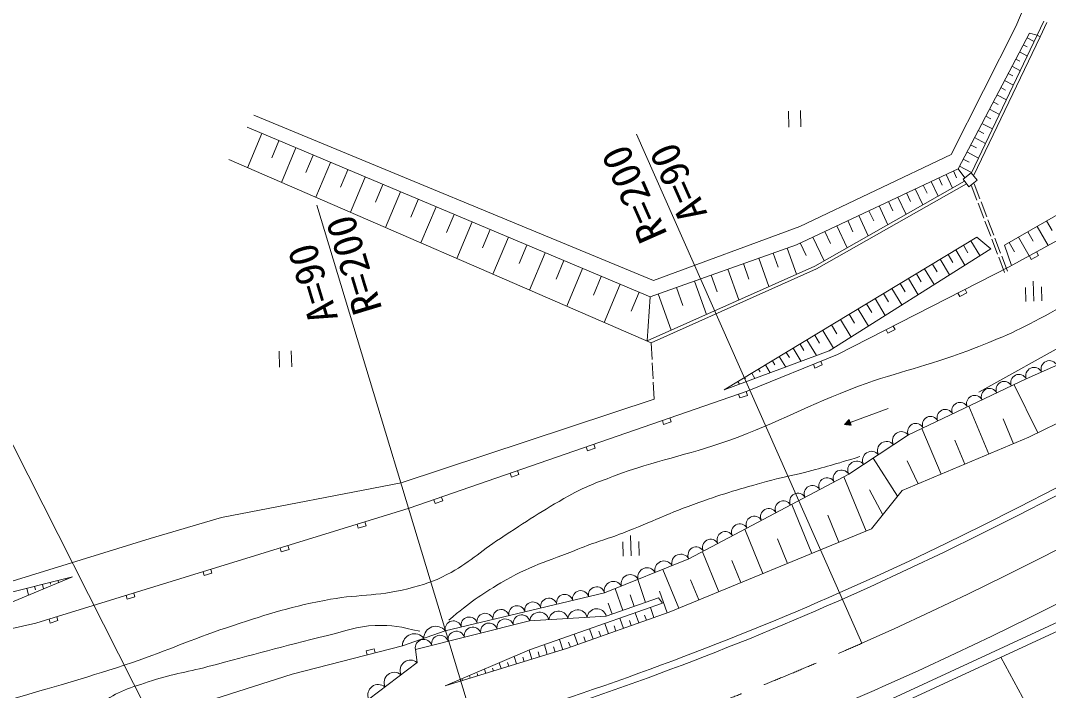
# Model space of a CAD drawing. Units: millimetres, scale not verified. Extents: x 40000 to 680000, y 20000 to 380000.
# Drawn here: x 447795 to 511568, y 277591 to 319119 of the extents above; entities that cross this region are included whole.
import ezdxf
from ezdxf.enums import TextEntityAlignment as Align

# ---------------------------------------------------------------- set-up
doc = ezdxf.new("R2010")
doc.units = ezdxf.units.MM
doc.header["$LTSCALE"] = 1000
doc.linetypes.add('CHAIN', pattern=[18.5, 12, -1.5, 3.5, -1.5])
for name, color, linetype, lineweight in [('M-BGD', 7, 'Continuous', 13), ('M-BMK', 2, 'CHAIN', 13), ('M-STR-HTXT', 7, 'Continuous', 13), ('M-STR-STRC', 7, 'Continuous', 13)]:
    doc.layers.add(name, color=color, linetype=linetype, lineweight=lineweight)
doc.styles.add('ＭＳ ゴシック', font='')
doc.styles.get('ＭＳ ゴシック').set_extended_font_data('MS Gothic')

msp = doc.modelspace()

# ---------------------------------------------------------------- linework, layer by layer
at = {"layer": 'M-BGD'}
for p, q in [((509542, 318747), (515912, 333767)), ((510878, 318206), (511288, 319077)), ((511058, 318120), (511469, 318994)), ((505527, 310820), (509542, 318747)), ((505958, 309932), (510387, 318340)), ((510878, 318206), (510387, 318340)), ((506786, 309674), (510878, 318206)), ((506923, 309498), (511058, 318120)), ((510005, 317614), (510248, 317486)), ((510238, 318057), (510691, 317818)), ((511058, 318120), (510878, 318206)), ((509772, 317172), (510259, 316915)), ((509539, 316730), (509799, 316593)), ((509072, 315845), (509349, 315699)), ((509305, 316287), (509826, 316013)), ((508839, 315403), (509393, 315111)), ((508373, 314518), (508961, 314209)), ((508606, 314960), (508900, 314806)), ((508140, 314075), (508451, 313912)), ((462267, 313250), (487057, 303001)), ((495432, 313509), (495466, 312510)), ((496215, 312536), (496181, 313535)), ((507674, 313191), (508001, 313018)), ((507907, 313633), (508528, 313306)), ((461845, 312501), (486853, 301989)), ((507441, 312748), (508095, 312404)), ((462767, 312113), (461878, 309999)), ((500000, 280518), (486019, 312084)), ((506975, 311864), (507662, 311502)), ((507208, 312306), (507552, 312125)), ((463824, 311669), (463380, 310612)), ((464881, 311225), (463982, 309087)), ((506742, 311421), (507102, 311231)), ((465949, 310776), (465500, 309707)), ((496149, 306346), (505527, 310820)), ((506509, 310979), (507230, 310599)), ((486915, 299147), (460718, 310502)), ((467018, 310326), (466110, 308165)), ((506043, 310094), (506797, 309697)), ((506276, 310536), (506653, 310338)), ((468099, 309872), (467645, 308792)), ((469179, 309418), (468261, 307233)), ((495944, 305225), (505958, 309932)), ((504759, 309368), (504975, 308909)), ((505219, 309584), (505618, 308735)), ((505671, 309797), (505871, 309373)), ((505958, 309932), (506389, 309371)), ((506272, 309280), (506782, 309679)), ((506782, 309679), (507144, 309215)), ((470272, 308959), (469813, 307866)), ((497081, 303898), (506366, 309159)), ((497171, 303719), (506490, 309000)), ((503304, 308685), (503772, 307690)), ((503802, 308919), (504036, 308421)), ((504299, 309152), (504731, 308233)), ((506633, 308817), (506272, 309280)), ((507144, 309215), (506633, 308817)), ((506771, 308925), (507128, 307992)), ((506958, 308996), (507315, 308063)), ((508839, 305189), (515180, 308856)), ((471364, 308499), (470436, 306290)), ((472469, 308035), (472005, 306930)), ((502227, 308178), (502733, 307101)), ((502766, 308432), (503019, 307893)), ((476984, 271973), (466170, 307678)), ((473574, 307571), (472635, 305337)), ((501061, 307630), (501609, 306464)), ((501644, 307904), (501918, 307321)), ((507200, 307805), (507557, 306871)), ((507387, 307876), (507744, 306942)), ((474691, 307101), (474221, 305984)), ((499798, 307037), (500391, 305774)), ((500429, 307333), (500726, 306702)), ((507815, 306756), (508173, 305822)), ((475807, 306632), (474858, 304373)), ((476937, 306157), (476462, 305028)), ((487057, 303001), (496149, 306346)), ((498431, 306394), (499073, 305027)), ((499114, 306715), (499436, 306032)), ((507629, 306684), (507986, 305750)), ((510863, 306359), (511548, 305175)), ((511455, 306702), (511798, 306110)), ((478066, 305682), (477106, 303399)), ((491447, 296222), (507128, 305690)), ((496951, 305698), (497646, 304218)), ((497691, 306046), (498038, 305306)), ((507128, 305690), (507995, 304974)), ((508057, 305563), (508415, 304629)), ((508244, 305635), (508601, 304701)), ((509705, 305689), (510375, 304531)), ((510284, 306024), (510619, 305445)), ((479208, 305202), (478728, 304061)), ((486853, 301989), (495944, 305225)), ((495364, 305019), (495943, 303391)), ((496169, 305331), (496536, 304549)), ((507995, 304974), (497959, 298636)), ((505820, 304900), (506388, 303959)), ((506291, 305185), (506575, 304714)), ((506761, 305469), (507318, 304546)), ((509285, 303933), (508839, 305189)), ((509125, 305354), (509460, 304775)), ((480350, 304722), (479379, 302413)), ((481504, 304237), (481019, 303083)), ((493599, 304390), (494227, 302626)), ((494482, 304705), (494796, 303822)), ((504859, 304320), (505439, 303360)), ((505340, 304610), (505630, 304130)), ((508486, 304443), (508843, 303509)), ((508673, 304514), (509030, 303581)), ((510383, 304535), (510503, 304316)), ((510503, 304316), (510942, 304557)), ((510942, 304557), (510821, 304776)), ((482659, 303752), (481677, 301417)), ((486666, 299255), (497081, 303898)), ((486915, 299147), (497171, 303719)), ((491686, 303709), (492367, 301796)), ((492643, 304050), (492983, 303093)), ((503879, 303729), (504471, 302748)), ((504369, 304024), (504665, 303534)), ((483826, 303261), (483335, 302094)), ((489612, 302971), (490351, 300897)), ((490649, 303340), (491018, 302303)), ((502879, 303125), (503483, 302124)), ((503379, 303427), (503681, 302926)), ((510664, 301723), (510621, 302972)), ((484993, 302770), (484001, 300410)), ((488488, 302571), (488889, 301447)), ((501858, 302508), (502475, 301487)), ((502369, 302816), (502677, 302306)), ((506508, 302231), (506394, 302453)), ((510164, 301706), (510134, 302580)), ((511164, 301740), (511134, 302615)), ((486173, 302274), (485677, 301094)), ((486853, 301989), (486666, 299255)), ((487364, 302171), (488165, 299923)), ((500816, 301879), (501445, 300838)), ((501337, 302194), (501652, 301673)), ((505949, 302226), (506062, 302004)), ((506062, 302004), (506508, 302231)), ((499753, 301237), (500395, 300174)), ((500285, 301558), (500606, 301027)), ((498669, 300582), (499324, 299498)), ((499211, 300910), (499539, 300367)), ((507257, 296092), (515158, 300468)), ((497562, 299914), (498230, 298807)), ((498115, 300248), (498449, 299695)), ((501494, 299956), (501607, 299733)), ((501607, 299733), (502053, 299960)), ((502053, 299960), (501939, 300183)), ((486973, 298098), (486915, 299147)), ((496583, 299323), (497174, 298345)), ((497072, 299619), (497368, 299129)), ((463835, 298624), (463869, 297625)), ((464618, 297651), (464584, 298650)), ((497959, 298636), (491447, 296222)), ((495299, 298548), (495496, 298222)), ((495727, 298806), (496220, 297991)), ((496155, 299065), (496401, 298657)), ((487039, 296900), (486984, 297898)), ((494443, 298031), (494591, 297786)), ((494871, 298289), (495265, 297637)), ((497539, 297768), (497445, 298000)), ((493159, 297256), (493356, 296930)), ((493587, 297514), (493686, 297351)), ((494015, 297773), (494310, 297283)), ((496981, 297811), (497076, 297580)), ((497076, 297580), (497539, 297768)), ((510351, 293290), (519306, 297697)), ((487108, 295651), (487050, 296700)), ((492303, 296739), (492401, 296576)), ((492731, 296997), (492780, 296916)), ((510912, 293566), (509445, 296546)), ((492338, 295958), (492420, 295722)), ((492893, 295885), (492811, 296121)), ((471409, 290464), (487108, 295651)), ((492420, 295722), (492893, 295885)), ((501617, 295068), (499269, 294208)), ((507866, 292244), (506619, 295205)), ((487613, 294323), (487695, 294086)), ((487695, 294086), (488168, 294250)), ((488168, 294250), (488086, 294486)), ((499205, 294384), (498917, 294079)), ((499269, 294208), (498917, 294079)), ((498917, 294079), (499334, 294032)), ((499265, 294220), (498936, 294100)), ((499273, 294196), (498945, 294076)), ((499260, 294232), (498955, 294120)), ((499278, 294185), (498973, 294073)), ((499256, 294243), (498974, 294140)), ((499252, 294255), (498994, 294161)), ((499282, 294173), (499000, 294070)), ((499248, 294267), (499013, 294181)), ((499286, 294161), (499028, 294067)), ((499243, 294279), (499032, 294201)), ((499239, 294290), (499051, 294222)), ((499291, 294149), (499056, 294063)), ((499235, 294302), (499070, 294242)), ((499295, 294138), (499084, 294060)), ((499230, 294314), (499090, 294262)), ((499226, 294326), (499109, 294283)), ((499299, 294126), (499111, 294057)), ((499222, 294337), (499128, 294303)), ((499303, 294114), (499139, 294054)), ((499218, 294349), (499147, 294323)), ((499213, 294361), (499166, 294344)), ((499308, 294102), (499167, 294051)), ((499209, 294372), (499185, 294364)), ((499312, 294091), (499195, 294048)), ((499334, 294032), (499205, 294384)), ((499316, 294079), (499222, 294045)), ((499321, 294067), (499250, 294041)), ((499386, 294251), (499269, 294208)), ((499325, 294056), (499278, 294038)), ((499329, 294044), (499306, 294035)), ((509397, 292888), (508752, 294419)), ((504905, 290997), (503713, 293827)), ((483443, 292615), (483361, 292851)), ((502499, 289985), (510351, 293290)), ((506385, 291620), (505762, 293101)), ((482888, 292687), (482970, 292451)), ((482970, 292451), (483443, 292615)), ((502210, 289626), (500702, 291998)), ((503490, 290402), (502803, 291815)), ((478163, 291052), (478245, 290816)), ((478245, 290816), (478718, 290979)), ((478718, 290979), (478636, 291216)), ((500252, 287472), (498869, 290831)), ((460272, 288312), (471409, 290464)), ((473993, 289344), (473911, 289580)), ((501284, 288478), (500472, 290030)), ((500583, 287608), (502499, 289985)), ((473438, 289417), (473520, 289181)), ((473520, 289181), (473993, 289344)), ((496892, 286090), (495644, 289124)), ((455840, 287005), (460272, 288312)), ((498572, 286781), (497881, 288460)), ((468677, 287893), (468751, 287654)), ((468751, 287654), (469228, 287801)), ((469228, 287801), (469155, 288040)), ((446337, 284079), (455840, 287005)), ((485683, 285938), (485641, 287188)), ((488033, 282444), (500583, 287608)), ((493857, 284841), (492729, 287583)), ((495375, 285465), (494751, 286983)), ((463898, 286422), (463972, 286183)), ((464450, 286330), (464376, 286569)), ((485184, 285921), (485154, 286796)), ((486183, 285956), (486153, 286830)), ((463972, 286183), (464450, 286330)), ((491115, 283713), (490096, 286190)), ((459671, 284859), (459597, 285098)), ((488638, 282693), (487649, 285096)), ((492486, 284277), (491922, 285648)), ((444577, 283035), (451021, 284628)), ((451021, 284628), (446136, 282615)), ((450605, 284525), (450613, 284494)), ((459119, 284951), (459193, 284712)), ((459193, 284712), (459671, 284859)), ((486577, 283050), (486082, 284463)), ((489877, 283203), (489367, 284442)), ((448178, 283925), (448284, 283500)), ((448664, 284045), (448716, 283834)), ((449149, 284165), (449218, 283885)), ((449635, 284285), (449662, 284176)), ((450120, 284405), (450153, 284270)), ((485164, 282555), (484692, 283902)), ((454341, 283480), (454414, 283241)), ((454414, 283241), (454892, 283388)), ((454892, 283388), (454819, 283627)), ((484132, 282193), (487369, 283328)), ((485871, 282803), (485623, 283509)), ((487369, 283328), (487621, 283000)), ((487922, 282405), (487443, 283747)), ((487621, 283000), (479377, 280101)), ((484491, 282319), (484255, 282992)), ((487091, 282110), (486869, 282735)), ((449562, 282009), (449635, 281770)), ((449635, 281770), (450113, 281917)), ((450113, 281917), (450040, 282156)), ((481732, 280206), (488033, 282444)), ((485206, 281440), (484982, 282072)), ((485678, 281608), (485566, 281922)), ((486149, 281775), (485925, 282404)), ((486620, 281942), (486509, 282255)), ((501582, 276946), (513005, 282230)), ((483322, 280771), (483095, 281409)), ((483793, 280938), (483680, 281256)), ((484264, 281106), (484039, 281740)), ((484735, 281273), (484623, 281589)), ((501781, 276487), (513231, 281784)), ((481433, 280114), (481236, 280755)), ((482379, 280436), (482152, 281077)), ((482851, 280604), (482737, 280922)), ((469727, 280166), (469243, 280041)), ((469243, 280041), (469305, 279799)), ((469789, 279924), (469727, 280166)), ((474134, 277875), (481732, 280206)), ((479377, 280101), (474134, 277875)), ((479521, 279528), (479349, 280089)), ((479999, 279675), (479906, 279976)), ((480477, 279821), (480292, 280423)), ((480955, 279968), (480857, 280288)), ((481908, 280269), (481795, 280589)), ((478565, 279235), (478423, 279696)), ((479043, 279381), (478957, 279662)), ((511383, 274544), (508623, 279653)), ((476653, 278648), (476572, 278911)), ((477131, 278795), (477075, 278976)), ((477609, 278941), (477498, 279304)), ((478087, 279088), (478016, 279319)), ((475219, 278208), (475194, 278290)), ((475697, 278355), (475647, 278518)), ((476175, 278501), (476134, 278633))]:
    msp.add_line(p, q, dxfattribs=at)
for points in [[(547886, 316605), (546669, 315875), (540040, 312430), (521625, 301977), (510191, 296900), (502876, 293429), (499173, 290991), (489257, 285746), (484026, 283633), (474148, 281288), (471484, 280362)], [(344111, 273998), (357111, 272191), (382305, 270734), (390362, 270881), (400207, 271556), (416187, 274450), (448748, 281759), (471912, 288889), (492880, 296145), (498475, 298418), (509128, 303847), (520106, 309872)], [(516466, 292460), (514232, 291273), (511990, 290102), (509739, 288948), (507477, 287815), (505204, 286703), (502921, 285615), (500625, 284552), (498628, 283655)], [(484132, 282193), (479381, 281901), (472296, 280128), (472399, 279319), (469403, 277052)], [(471484, 280362), (464651, 278597), (455508, 275683), (440202, 272101)]]:
    msp.add_lwpolyline(points, dxfattribs=at)
for centre, radius, start, end in [((511629, 297515), 522, 26.32767, 201.5614), ((509737, 296678), 506, 26.07688, 204.69071), ((510677, 297092), 522, 26.32767, 201.5614), ((508822, 296244), 506, 26.07688, 204.69071), ((507908, 295810), 506, 26.07688, 204.69071), ((506079, 294942), 506, 26.07688, 204.69071), ((506993, 295376), 506, 26.07688, 204.69071), ((505165, 294508), 506, 26.07688, 204.69071), ((503336, 293641), 506, 26.07688, 204.69071), ((504250, 294074), 506, 26.07688, 204.69071), ((502444, 293077), 557, 39.24349, 207.47037), ((501518, 292467), 557, 39.24349, 207.47037), ((500593, 291858), 557, 39.24349, 207.47037), ((499667, 291248), 557, 39.24349, 207.47037), ((498727, 290744), 510, 29.00078, 206.7561), ((496924, 289790), 510, 29.00078, 206.7561), ((497825, 290267), 510, 29.00078, 206.7561), ((496022, 289313), 510, 29.00078, 206.7561), ((495121, 288837), 510, 29.00078, 206.7561), ((493318, 287883), 510, 29.00078, 206.7561), ((494219, 288360), 510, 29.00078, 206.7561), ((492417, 287406), 510, 29.00078, 206.7561), ((491515, 286929), 510, 29.00078, 206.7561), ((489712, 285976), 510, 29.00078, 206.7561), ((490614, 286452), 510, 29.00078, 206.7561), ((488759, 285471), 568, 28.89795, 195.09901), ((486667, 284626), 568, 28.89795, 195.09901), ((487713, 285049), 568, 28.89795, 195.09901), ((485621, 284203), 568, 28.89795, 195.09901), ((483534, 283508), 508, 14.2229, 192.4856), ((484575, 283781), 568, 28.89795, 195.09901), ((419126, 463908), 197006, 286.85064, 293.80015), ((480570, 282804), 508, 14.2229, 192.4856), ((481558, 283039), 508, 14.2229, 192.4856), ((482546, 283273), 508, 14.2229, 192.4856), ((477607, 282101), 508, 14.2229, 192.4856), ((478595, 282335), 508, 14.2229, 192.4856), ((479583, 282570), 508, 14.2229, 192.4856), ((482357, 281980), 604, 13.42047, 173.60223), ((483544, 282053), 604, 13.42047, 173.60223), ((474644, 281398), 508, 14.2229, 192.4856), ((475631, 281632), 508, 14.2229, 192.4856), ((476619, 281866), 508, 14.2229, 192.4856), ((477868, 281500), 522, 16.48141, 191.61801), ((478880, 281753), 522, 16.48141, 191.61801), ((479981, 281834), 604, 13.42047, 173.60223), ((481169, 281907), 604, 13.42047, 173.60223), ((473563, 280823), 747, 38.48106, 179.84938), ((474832, 280740), 522, 16.48141, 191.61801), ((475844, 280993), 522, 16.48141, 191.61801), ((476856, 281247), 522, 16.48141, 191.61801), ((472231, 280360), 747, 38.48106, 179.84938), ((472808, 280233), 522, 16.48141, 191.61801), ((473820, 280487), 522, 16.48141, 191.61801), ((471985, 278828), 642, 49.88667, 204.33296), ((470987, 278072), 642, 49.88667, 204.33296), ((469988, 277317), 642, 49.88667, 204.33296)]:
    msp.add_arc(centre, radius, start, end, dxfattribs=at)
for points, knots in [([(422691, 275791), (425936, 275619), (426777, 275579), (429391, 275389), (431571, 275230), (432782, 274953), (434967, 274931), (437359, 274907), (438720, 274902), (441081, 275285), (443662, 275704), (445008, 276389), (447516, 277131), (450342, 277967), (451941, 278387), (454734, 279328), (457040, 280106), (458269, 280719), (460581, 281479), (462920, 282247), (464235, 282702), (466651, 283176), (468654, 283569), (469848, 283392), (471826, 283896), (472802, 284144), (473359, 284304), (474251, 284773), (475635, 285501), (476255, 286165), (477567, 287017), (479204, 288079), (480101, 288711), (481809, 289654), (482845, 290226), (483477, 290450), (484584, 290868), (487320, 291904), (488980, 292109), (491737, 293088), (494946, 294227), (496587, 295267), (499782, 296445), (502396, 297409), (503963, 297657), (506566, 298652), (508489, 299387), (509562, 299837), (511371, 300820), (513115, 301768), (514007, 302447), (515646, 303567), (517882, 305095), (518997, 306147), (521246, 307658), (524002, 309510), (525571, 310515), (528437, 312193), (531864, 314198), (533880, 315152), (537369, 317048), (540442, 318719), (542152, 319678), (545237, 321326), (545272, 321345), (545284, 321351), (545328, 321375)], [0, 0, 0, 0, 1, 1, 1, 2, 2, 2, 3, 3, 3, 4, 4, 4, 5, 5, 5, 6, 6, 6, 7, 7, 7, 8, 8, 8, 9, 9, 9, 10, 10, 10, 11, 11, 11, 12, 12, 12, 13, 13, 13, 14, 14, 14, 15, 15, 15, 16, 16, 16, 17, 17, 17, 18, 18, 18, 19, 19, 19, 20, 20, 20, 21, 21, 21, 22, 22, 22, 22]), ([(474356, 281956), (475766, 283107), (476260, 283466), (477593, 284261), (479345, 285305), (480489, 285583), (482378, 286350), (483449, 286785), (484084, 286936), (485162, 287350), (487019, 288063), (488013, 288581), (489887, 289245), (491505, 289818), (492431, 290087), (494085, 290545), (494991, 290795), (495514, 290874), (496424, 291106), (497782, 291453), (498221, 291593), (499875, 292086)], [0, 0, 0, 0, 1, 1, 1, 2, 2, 2, 3, 3, 3, 4, 4, 4, 5, 5, 5, 6, 6, 6, 7, 7, 7, 7]), ([(451173, 274742), (451676, 275605), (451944, 275952), (452608, 276571), (453601, 277496), (454431, 277688), (455716, 278122), (457132, 278599), (457976, 278694), (459422, 279067), (462320, 279816), (463926, 280307), (466838, 280999), (467988, 281272), (468619, 281583), (469801, 281614), (470886, 281642), (471362, 281543), (472557, 281259)], [0, 0, 0, 0, 1, 1, 1, 2, 2, 2, 3, 3, 3, 4, 4, 4, 5, 5, 5, 6, 6, 6, 6])]:
    msp.add_open_spline(points, degree=3, knots=knots, dxfattribs=at)
at = {"layer": 'M-BMK'}
msp.add_lwpolyline([(517838, 289325), (515604, 288137), (513362, 286966), (511110, 285813), (508848, 284679), (506576, 283567), (504292, 282479), (501996, 281417), (499999, 280519)], dxfattribs=at)
for start, end in [(288.12987, 293.85936), (293.85936, 293.88841)]:
    msp.add_arc((419008, 463386), 200000, start, end, dxfattribs=at)
at = {"layer": 'M-STR-HTXT'}
msp.add_line((456081, 275521), (436068, 314985), dxfattribs=at)
at = {"layer": 'M-STR-STRC'}
for points in [[(516351, 291931), (514117, 290743), (511875, 289572), (509624, 288419), (507362, 287285), (505089, 286173), (502806, 285085), (500510, 284023), (498513, 283126)], [(519323, 286719), (517090, 285531), (514847, 284360), (512596, 283206), (510334, 282073), (508062, 280961), (505778, 279873), (503482, 278811), (501485, 277913)]]:
    msp.add_lwpolyline(points, dxfattribs=at)
for radius, end in [(197006, 293.80015), (202976, 293.97407)]:
    msp.add_arc((419011, 463378), radius, 286.85064, end, dxfattribs=at)

# ---------------------------------------------------------------- texts
at = {"layer": 'M-BGD', "style": 'ＭＳ ゴシック'}
for s, rotation, p in [('R=200', 113.889, (488452, 306097)), ('A=90', 106.849, (468032, 300842))]:
    msp.add_text(s, height=1833, rotation=rotation, dxfattribs=at).set_placement(p, align=Align.BOTTOM_LEFT)
for s, rotation, p in [('A=90', 113.889, (488754, 306404)), ('R=200', 106.849, (468489, 300712))]:
    msp.add_text(s, height=1833, rotation=rotation, dxfattribs=at).set_placement(p, align=Align.TOP_LEFT)

doc.saveas('drawing.dxf')
